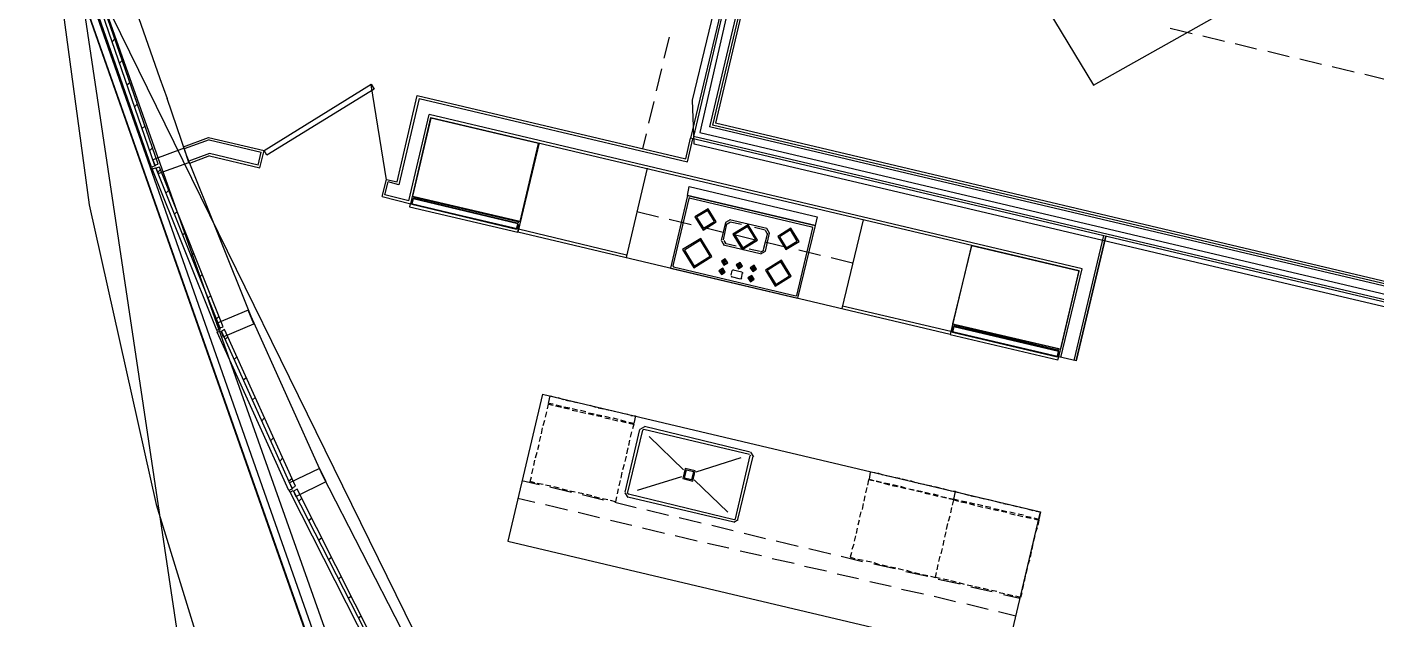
# Model space of a CAD drawing. Header units: feet. Extents: x -84 to 198, y -22 to 181.
# Drawn here: x 13.6 to 44.01, y 44.54 to 57.9 of the extents above; entities that cross this region are included whole.
import ezdxf

# ---------------------------------------------------------------- set-up
doc = ezdxf.new("R2010")
doc.units = ezdxf.units.FT
for name, color, linetype in [('A-AREA-COMUN', 252, 'CONTINUOUS'), ('A-AREA-UNIDAD', 30, 'CONTINUOUS'), ('A-LINEA', 7, 'CONTINUOUS')]:
    doc.layers.add(name, color=color, linetype=linetype)

msp = doc.modelspace()

# ---------------------------------------------------------------- linework, layer by layer
at = {"layer": 'A-AREA-COMUN'}
msp.add_lwpolyline([(29.568, 59.0044), (28.768, 55.52), (55.872, 49.12)], dxfattribs=at)
at = {"layer": 'A-AREA-UNIDAD'}
msp.add_lwpolyline([(51.072, 44.2844), (49.808, 46.24), (49.808, 47.52), (50.352, 50.1333), (28.64, 55.2533), (28.608, 56.2489), (29.248, 58.9333), (15.552, 62.1689), (14.72, 62.2044), (14.368, 65.8489), (13.92, 65.92), (14.208, 62.3289), (13.872, 62.2933), (15.008, 53.8844), (16.512, 47.1289), (18.56, 40.48)], dxfattribs=at)
at = {"layer": 'A-LINEA'}
for p, q in [((13.6226, 66.7667), (20.0557, 23.7249)), ((13.6029, 62.1415), (28.2487, 20.4037)), ((13.6029, 62.1415), (28.3061, 20.3172)), ((13.6029, 62.1415), (28.2487, 20.4037)), ((13.7756, 62.1571), (28.3932, 20.4994)), ((14.1463, 61.7674), (28.6711, 20.6835)), ((30.3467, 61.3644), (28.9867, 55.6444)), ((30.4, 61.3511), (29.0533, 55.6844)), ((30.4133, 61.2044), (29.12, 55.7244)), ((14.7188, 59.7712), (27.0084, 34.7254)), ((29.4667, 59.1778), (28.56, 55.3911)), ((29.5067, 59.1644), (28.6267, 55.4311)), ((15.8533, 58.8711), (16.6, 56.7378)), ((16.4133, 54.7378), (15.12, 58.4311)), ((39.3733, 57.8711), (39.8667, 57.7511)), ((15.52, 57.5644), (15.5867, 57.6311)), ((28.08, 57.6711), (27.96, 57.1911)), ((40.1067, 57.6978), (40.6, 57.5778)), ((40.84, 57.5244), (41.32, 57.4044)), ((41.5733, 57.3511), (42.0533, 57.2311)), ((42.2933, 57.1778), (42.7867, 57.0578)), ((15.68, 57.0711), (15.7467, 57.1378)), ((27.9067, 56.9511), (27.7867, 56.4578)), ((43.0267, 57.0044), (43.52, 56.8844)), ((15.8533, 56.5911), (15.92, 56.6444)), ((16.6, 56.7378), (16.76, 56.2844)), ((21.7106, 54.4522), (21.3642, 56.5929)), ((43.76, 56.8311), (44.24, 56.7111)), ((17.2, 55.0044), (16.76, 56.2844)), ((21.9467, 54.4044), (22.4, 56.3511)), ((22.44, 56.2844), (21.9867, 54.3378)), ((22.4, 56.3511), (28.4533, 54.9244)), ((22.44, 56.2844), (28.4933, 54.8578)), ((16.0267, 56.0978), (16.0933, 56.1644)), ((27.7333, 56.2178), (27.6133, 55.7244)), ((16.2, 55.6044), (16.2667, 55.6711)), ((22.2133, 53.9778), (22.6667, 55.9244)), ((22.2533, 53.9111), (22.7067, 55.8578)), ((22.2533, 53.9111), (22.7067, 55.8578)), ((37.3867, 52.4444), (22.6667, 55.9244)), ((22.7067, 55.8578), (37.32, 52.4044)), ((56.4267, 49.2178), (29.0533, 55.6844)), ((56.4933, 49.2444), (29.12, 55.7244)), ((17.1333, 55.1911), (17.6933, 55.4044)), ((17.7067, 55.3511), (17.1467, 55.1511)), ((17.6933, 55.4044), (18.9467, 55.1111)), ((17.7067, 55.3511), (18.88, 55.0711)), ((27.56, 55.4844), (27.48, 55.1511)), ((28.4533, 54.9244), (28.56, 55.3911)), ((28.4933, 54.8578), (28.6133, 55.3778)), ((55.9467, 48.9111), (28.56, 55.3911)), ((56, 48.9511), (28.6267, 55.4311)), ((56.3733, 49.1778), (28.9867, 55.6444)), ((16.3733, 55.1111), (16.44, 55.1778)), ((17.72, 55.0444), (17.2533, 54.8711)), ((18.8133, 54.7778), (17.72, 55.0444)), ((18.8133, 54.7778), (18.88, 55.0711)), ((18.8533, 54.7244), (18.9467, 55.1111)), ((25.1467, 55.2844), (24.6667, 53.2711)), ((18.6533, 51.3644), (17.2, 55.0044)), ((17.72, 54.9911), (18.8533, 54.7244)), ((17.88, 51.0578), (16.4267, 54.6978)), ((16.5467, 54.6178), (16.6133, 54.6844)), ((21.6133, 54.0711), (21.7067, 54.4578)), ((21.7067, 54.4578), (21.9467, 54.4044)), ((27.5867, 54.7111), (27.1067, 52.6978)), ((16.7333, 54.1511), (16.8, 54.2178)), ((21.6667, 54.1111), (21.7467, 54.4044)), ((21.9867, 54.3378), (21.7467, 54.4044)), ((21.6133, 54.0711), (22.2533, 53.9111)), ((22.2133, 53.9778), (21.6667, 54.1111)), ((24.6533, 53.4711), (22.32, 54.0311)), ((24.6533, 53.4711), (22.32, 54.0311)), ((22.3333, 54.0578), (24.6667, 53.5111)), ((22.3333, 54.0578), (24.6667, 53.5111)), ((28.4933, 54.0978), (28.1067, 52.4578)), ((28.52, 54.0311), (28.16, 52.5111)), ((28.4933, 54.0978), (31.3733, 53.4178)), ((28.5446, 54.0439), (28.5205, 54.029)), ((28.5333, 54.0444), (31.2933, 53.3911)), ((16.92, 53.6711), (16.9867, 53.7378)), ((27.3467, 53.7378), (27.84, 53.6178)), ((28.08, 53.5644), (28.5733, 53.4444)), ((29.4533, 53.5488), (29.349, 53.4844)), ((30.28, 53.3511), (29.44, 53.5511)), ((32.4533, 53.5511), (31.9733, 51.5511)), ((17.1067, 53.2044), (17.1733, 53.2711)), ((27.12, 52.7511), (24.68, 53.3378)), ((28.8133, 53.3911), (29.2933, 53.2711)), ((29.3467, 53.4844), (29.2533, 53.0844)), ((29.3733, 53.4578), (29.2933, 53.0978)), ((29.4605, 53.4962), (29.3883, 53.4516)), ((29.7067, 53.4444), (29.4533, 53.4978)), ((30.24, 53.3111), (30, 53.3778)), ((30.2933, 53.2444), (30.2, 52.8711)), ((30.3333, 53.2444), (30.24, 52.8444)), ((30.2917, 53.2373), (30.2471, 53.3095)), ((30.3443, 53.2445), (30.28, 53.3488)), ((31.3067, 53.3644), (30.9467, 51.8444)), ((31.3733, 53.4178), (30.9733, 51.7778)), ((31.3195, 53.3665), (31.3046, 53.3906)), ((29.2557, 53.0711), (29.32, 52.9668)), ((30.1333, 52.7778), (29.3067, 52.9778)), ((29.3083, 53.0783), (29.3529, 53.0061)), ((29.5867, 52.9511), (29.3333, 53.0178)), ((29.5467, 53.2178), (30.0267, 53.0978)), ((30.2667, 53.0444), (30.76, 52.9244)), ((37.8667, 53.1911), (37.2, 50.3778)), ((17.3067, 52.7244), (17.36, 52.7911)), ((29.32, 52.6311), (29.3067, 52.5644)), ((30.1333, 52.8311), (29.88, 52.8844)), ((30.1395, 52.8194), (30.2117, 52.864)), ((30.1467, 52.7801), (30.251, 52.8445)), ((31, 52.8711), (31.4933, 52.7511)), ((31.7333, 52.6978), (32.2133, 52.5778)), ((17.4933, 52.2578), (17.56, 52.3244)), ((28.1067, 52.4578), (30.9733, 51.7778)), ((28.1605, 52.509), (28.1754, 52.485)), ((28.1733, 52.4844), (30.9333, 51.8311)), ((29.2667, 52.4178), (29.2533, 52.3378)), ((29.4933, 52.4044), (29.4667, 52.2978)), ((29.5313, 52.4172), (29.5072, 52.4024)), ((29.52, 52.4178), (29.72, 52.3778)), ((29.6533, 52.5511), (29.6267, 52.4844)), ((29.6667, 52.5511), (29.6533, 52.4711)), ((29.6533, 52.5511), (29.6533, 52.5511)), ((29.7067, 52.2311), (29.7333, 52.3511)), ((29.7461, 52.3398), (29.7313, 52.3639)), ((29.9733, 52.4711), (29.9467, 52.4044)), ((29.9867, 52.4711), (29.9733, 52.4044)), ((29.9733, 52.4711), (29.9733, 52.4711)), ((36.8667, 50.4578), (37.32, 52.4044)), ((36.9067, 50.4444), (37.3867, 52.4444)), ((29.48, 52.2711), (29.68, 52.2178)), ((29.4805, 52.2824), (29.4954, 52.2583)), ((29.6954, 52.2183), (29.7195, 52.2332)), ((29.92, 52.2578), (29.9067, 52.1911)), ((29.9333, 52.2578), (29.92, 52.1778)), ((29.9333, 52.2578), (29.9333, 52.2578)), ((17.68, 51.7778), (17.7467, 51.8444)), ((30.9354, 51.8316), (30.9595, 51.8465)), ((34.4267, 51.0311), (31.9867, 51.6044)), ((17.8667, 51.3111), (17.9333, 51.3778)), ((20.2667, 47.7911), (18.6533, 51.3644)), ((36.84, 50.5911), (34.5067, 51.1511)), ((36.84, 50.5911), (34.5067, 51.1511)), ((34.52, 51.1778), (36.84, 50.6178)), ((34.52, 51.1778), (36.84, 50.6178)), ((19.5067, 47.4444), (17.8933, 51.0178)), ((18.0667, 50.8444), (18.1333, 50.9111)), ((18.2667, 50.3911), (18.3333, 50.4578)), ((37.2533, 50.3644), (36.8667, 50.4578)), ((18.48, 49.9378), (18.5467, 49.9911)), ((25.2267, 49.6178), (36.4533, 46.9644)), ((18.68, 49.4844), (18.7467, 49.5378)), ((25.52, 49.3511), (25.6533, 49.3244)), ((25.6533, 49.3378), (25.5333, 49.3644)), ((25.5733, 49.5378), (25.6933, 49.4978)), ((25.84, 49.2978), (25.7067, 49.3244)), ((25.7067, 49.3111), (25.8267, 49.2844)), ((25.7467, 49.4844), (25.8667, 49.4578)), ((26.0133, 49.2578), (25.8933, 49.2844)), ((25.9333, 49.4444), (26.0533, 49.4178)), ((26.12, 49.4044), (26.24, 49.3778)), ((26.2933, 49.3644), (26.4267, 49.3244)), ((26.48, 49.3111), (26.6, 49.2844)), ((26.6667, 49.2711), (26.7867, 49.2444)), ((18.8933, 49.0178), (18.96, 49.0844)), ((25.24, 48.9111), (25.28, 49.0311)), ((25.2933, 49.0978), (25.32, 49.2178)), ((25.8933, 49.2578), (26.0133, 49.2311)), ((26.0667, 49.2178), (26.2, 49.1911)), ((26.2, 49.2178), (26.08, 49.2444)), ((26.2533, 49.1778), (26.3733, 49.1511)), ((26.3867, 49.1644), (26.2667, 49.1911)), ((26.56, 49.1244), (26.44, 49.1511)), ((26.44, 49.1378), (26.56, 49.1111)), ((26.7467, 49.0844), (26.6267, 49.1111)), ((26.6267, 49.0844), (26.7467, 49.0578)), ((26.8, 49.0444), (26.92, 49.0178)), ((26.9333, 49.0444), (26.8133, 49.0711)), ((26.84, 49.2311), (26.9733, 49.2044)), ((27.1067, 48.9911), (26.9867, 49.0311)), ((26.9867, 49.0044), (27.1067, 48.9778)), ((27.0267, 49.1911), (27.1467, 49.1644)), ((27.28, 48.9511), (27.1733, 48.9778)), ((25.16, 48.5511), (25.1867, 48.6711)), ((25.2, 48.7244), (25.2267, 48.8578)), ((27.4133, 48.8178), (27.08, 47.4044)), ((27.48, 48.8044), (27.1333, 47.3778)), ((27.2267, 48.7644), (27.2, 48.6444)), ((27.52, 48.8821), (27.4157, 48.8177)), ((27.5046, 48.8172), (27.4805, 48.8024)), ((29.8933, 48.2578), (27.5067, 48.8178)), ((29.9067, 48.3111), (27.52, 48.8844)), ((28.4, 47.9111), (27.6267, 48.6578)), ((19.0933, 48.5644), (19.16, 48.6311)), ((25.12, 48.3644), (25.1467, 48.4844)), ((27.1467, 48.4044), (27.12, 48.2711)), ((27.1867, 48.5778), (27.16, 48.4578)), ((19.3067, 48.1111), (19.3733, 48.1778)), ((25.0267, 48.0044), (25.0533, 48.1244)), ((25.0667, 48.1778), (25.1067, 48.3111)), ((27.1067, 48.2178), (27.08, 48.0978)), ((29.6933, 48.1778), (28.68, 47.8578)), ((29.5733, 46.8044), (29.9067, 48.2311)), ((29.6267, 46.7911), (29.9733, 48.2178)), ((29.9195, 48.2198), (29.9046, 48.2439)), ((29.9843, 48.2045), (29.92, 48.3088)), ((22.0533, 44.2978), (20.2667, 47.7911)), ((24.9867, 47.8178), (25.0133, 47.9378)), ((27.0133, 47.8578), (26.9867, 47.7244)), ((27.0667, 48.0311), (27.0267, 47.9111)), ((28.36, 47.7511), (27.36, 47.4444)), ((32.9067, 47.7911), (32.7867, 47.8311)), ((33.0933, 47.7511), (32.9733, 47.7778)), ((19.5067, 47.6578), (19.5733, 47.7111)), ((24.76, 47.6711), (25.1467, 47.5778)), ((25.24, 47.5778), (25.1067, 47.6044)), ((25.4133, 47.5378), (25.2933, 47.5644)), ((25.3867, 47.5244), (25.88, 47.4044)), ((25.6, 47.4978), (25.48, 47.5244)), ((25.7867, 47.4444), (25.6667, 47.4711)), ((26.9333, 47.4844), (26.9067, 47.3644)), ((26.9733, 47.6711), (26.9467, 47.5511)), ((29.4, 46.9511), (28.64, 47.6844)), ((32.5333, 47.5111), (32.5067, 47.3911)), ((32.5867, 47.6978), (32.6933, 47.6711)), ((32.7467, 47.6578), (32.8667, 47.6311)), ((32.8667, 47.6178), (32.7467, 47.6444)), ((33.0533, 47.5644), (32.92, 47.6044)), ((32.9333, 47.6178), (33.0533, 47.5911)), ((33.2267, 47.5244), (33.1067, 47.5511)), ((33.12, 47.5778), (33.24, 47.5511)), ((33.28, 47.7111), (33.1467, 47.7378)), ((33.2933, 47.5378), (33.4133, 47.4978)), ((33.4133, 47.4844), (33.2933, 47.5111)), ((33.4533, 47.6711), (33.3333, 47.6978)), ((33.48, 47.4844), (33.6, 47.4578)), ((33.6, 47.4444), (33.48, 47.4711)), ((33.64, 47.6178), (33.52, 47.6578)), ((33.6667, 47.4444), (33.7867, 47.4178)), ((33.8267, 47.5778), (33.6933, 47.6044)), ((34, 47.5378), (33.88, 47.5644)), ((34.1867, 47.4978), (34.0667, 47.5244)), ((34.3733, 47.4444), (34.2533, 47.4844)), ((21.3067, 43.9111), (19.5333, 47.4044)), ((19.7333, 47.2044), (19.7867, 47.2578)), ((24.6667, 47.2711), (25.0533, 47.1778)), ((25.96, 47.4044), (25.84, 47.4311)), ((26.1467, 47.3644), (26.0267, 47.3911)), ((26.12, 47.3511), (26.6, 47.2311)), ((26.3333, 47.3244), (26.2133, 47.3511)), ((26.5067, 47.2711), (26.3867, 47.2978)), ((26.6933, 47.2311), (26.5733, 47.2578)), ((26.8667, 47.1911), (26.76, 47.2178)), ((26.8533, 47.1778), (27.3333, 47.0578)), ((26.8933, 47.2978), (26.8667, 47.1911)), ((27.0823, 47.3911), (27.1467, 47.2868)), ((27.1467, 47.2978), (29.5333, 46.7378)), ((27.1472, 47.3757), (27.1621, 47.3516)), ((27.16, 47.3644), (29.5467, 46.7911)), ((32.4533, 47.1511), (32.4267, 47.0178)), ((32.4933, 47.3244), (32.4667, 47.2044)), ((33.7733, 47.4044), (33.6533, 47.4311)), ((33.84, 47.4044), (33.96, 47.3778)), ((33.96, 47.3511), (33.84, 47.3778)), ((34.0267, 47.3644), (34.1467, 47.3378)), ((34.1467, 47.3111), (34.0267, 47.3378)), ((34.32, 47.2711), (34.2, 47.2978)), ((34.2133, 47.3111), (34.3333, 47.2844)), ((34.6533, 47.1911), (34.7867, 47.1644)), ((34.7867, 47.1778), (34.6667, 47.2044)), ((34.7067, 47.3778), (34.8267, 47.3378)), ((34.84, 47.1511), (34.96, 47.1111)), ((34.9733, 47.1378), (34.8533, 47.1644)), ((34.88, 47.3244), (35.0133, 47.2978)), ((35.0667, 47.2844), (35.1867, 47.2578)), ((35.2533, 47.2444), (35.3733, 47.2178)), ((35.4267, 47.2044), (35.56, 47.1644)), ((35.6133, 47.1511), (35.7333, 47.1244)), ((25.2933, 47.1244), (25.7867, 47.0044)), ((26.0267, 46.9511), (26.5067, 46.8311)), ((27.5733, 47.0044), (28.0667, 46.8844)), ((32.4, 46.9644), (32.3733, 46.8444)), ((34.3733, 46.7511), (34.4133, 46.8711)), ((34.3733, 46.7511), (34.4133, 46.8711)), ((34.4267, 46.9378), (34.4533, 47.0578)), ((34.4267, 46.9378), (34.4533, 47.0578)), ((35.1467, 47.0978), (35.0267, 47.1244)), ((35.0267, 47.0978), (35.1467, 47.0711)), ((35.3333, 47.0578), (35.2133, 47.0844)), ((35.2133, 47.0578), (35.3333, 47.0311)), ((35.3867, 47.0178), (35.5067, 46.9911)), ((35.52, 47.0044), (35.4, 47.0311)), ((35.6933, 46.9644), (35.5733, 46.9911)), ((35.5733, 46.9778), (35.6933, 46.9511)), ((35.88, 46.9244), (35.76, 46.9511)), ((35.76, 46.9244), (35.88, 46.8978)), ((35.8, 47.1111), (35.92, 47.0844)), ((35.9333, 46.8844), (36.0533, 46.8578)), ((36.0667, 46.8844), (35.9467, 46.9111)), ((35.9867, 47.0711), (36.1067, 47.0444)), ((36.24, 46.8311), (36.12, 46.8578)), ((36.12, 46.8444), (36.24, 46.8178)), ((36.16, 47.0311), (36.28, 46.9911)), ((19.9467, 46.7644), (20.0133, 46.8178)), ((26.76, 46.7778), (27.24, 46.6578)), ((27.48, 46.6044), (27.9733, 46.4844)), ((28.3067, 46.8311), (28.8, 46.7111)), ((29.04, 46.6578), (29.52, 46.5378)), ((29.5334, 46.7268), (29.6377, 46.7912)), ((29.5487, 46.7916), (29.5728, 46.8065)), ((32.32, 46.5911), (32.2933, 46.4711)), ((32.36, 46.7778), (32.3333, 46.6578)), ((34.3333, 46.5644), (34.36, 46.6978)), ((34.3333, 46.5644), (34.36, 46.6978)), ((36.4133, 46.7911), (36.3067, 46.8178)), ((36.3733, 46.6044), (36.3333, 46.4844)), ((20.1733, 46.3244), (20.24, 46.3778)), ((28.2133, 46.4311), (28.7067, 46.3111)), ((28.9467, 46.2578), (29.4267, 46.1511)), ((29.7733, 46.4844), (30.2533, 46.3644)), ((30.4933, 46.3111), (30.9867, 46.1911)), ((32.24, 46.2311), (32.2, 46.1111)), ((32.28, 46.4178), (32.2533, 46.2978)), ((34.2533, 46.2044), (34.28, 46.3244)), ((34.2533, 46.2044), (34.28, 46.3244)), ((34.2933, 46.3911), (34.32, 46.5111)), ((34.2933, 46.3911), (34.32, 46.5111)), ((36.28, 46.2444), (36.2533, 46.1111)), ((36.32, 46.4178), (36.2933, 46.2978)), ((20.4, 45.8844), (20.4667, 45.9378)), ((29.68, 46.0844), (30.16, 45.9778)), ((31.2267, 46.1378), (31.72, 46.0178)), ((31.96, 45.9644), (32.44, 45.8444)), ((32.1867, 46.0444), (32.16, 45.9378)), ((32.16, 45.9378), (32.2667, 45.9111)), ((34.16, 45.8444), (34.1867, 45.9644)), ((34.16, 45.8444), (34.1867, 45.9644)), ((34.2133, 46.0178), (34.24, 46.1378)), ((34.2133, 46.0178), (34.24, 46.1378)), ((36.24, 46.0578), (36.2133, 45.9378)), ((30.4, 45.9111), (30.8933, 45.8044)), ((31.1333, 45.7378), (31.6267, 45.6311)), ((32.3333, 45.8978), (32.4533, 45.8711)), ((32.52, 45.8578), (32.64, 45.8311)), ((32.6933, 45.8178), (32.8133, 45.7778)), ((32.6933, 45.7911), (33.1733, 45.6844)), ((32.88, 45.7644), (33, 45.7378)), ((33.0667, 45.7244), (33.1867, 45.6978)), ((33.24, 45.6844), (33.36, 45.6578)), ((33.4133, 45.6178), (33.9067, 45.5111)), ((33.4267, 45.6444), (33.5467, 45.6044)), ((34.12, 45.6578), (34.1467, 45.7778)), ((34.12, 45.6578), (34.1467, 45.7778)), ((36.1467, 45.6844), (36.12, 45.5644)), ((36.2, 45.8711), (36.16, 45.7511)), ((20.6267, 45.4444), (20.68, 45.4978)), ((31.8667, 45.5644), (32.3467, 45.4578)), ((32.6, 45.3911), (33.08, 45.2844)), ((33.6133, 45.5911), (33.7333, 45.5644)), ((33.7867, 45.5511), (33.9067, 45.5244)), ((34.1467, 45.4444), (34.64, 45.3378)), ((34.3733, 45.4178), (34.2533, 45.4444)), ((34.5467, 45.3778), (34.4267, 45.4044)), ((34.7333, 45.3244), (34.6133, 45.3644)), ((36.0667, 45.3244), (36.04, 45.2044)), ((36.1067, 45.5111), (36.08, 45.3911)), ((20.84, 45.0044), (20.9067, 45.0578)), ((33.32, 45.2178), (33.8133, 45.1111)), ((34.0533, 45.0578), (34.5333, 44.9378)), ((34.92, 45.2844), (34.8, 45.3111)), ((34.88, 45.2711), (35.36, 45.1644)), ((35.0933, 45.2444), (34.9733, 45.2711)), ((35.28, 45.2044), (35.16, 45.2311)), ((35.4667, 45.1644), (35.3467, 45.1911)), ((35.64, 45.1111), (35.52, 45.1378)), ((35.6133, 45.0978), (35.9867, 45.0178)), ((35.8267, 45.0711), (35.7067, 45.0978)), ((36, 45.0311), (35.8933, 45.0578)), ((36.0267, 45.1378), (36, 45.0311)), ((34.7867, 44.8844), (35.2667, 44.7644)), ((35.5067, 44.7111), (35.8933, 44.6178)), ((21.0667, 44.5644), (21.1333, 44.6178))]:
    msp.add_line(p, q, dxfattribs=at)
for points in [[(35.4808, 60.1669), (37.6436, 56.5825), (41.2955, 58.6479)], [(16.56, 54.8044), (15.2933, 58.4711), (15.2133, 58.4444), (16.48, 54.7778), (16.56, 54.8044)], [(18.9467, 55.1111), (21.36, 56.6044), (21.4267, 56.4978), (19.0133, 55.0044), (18.9467, 55.1111)], [(22.2933, 54.0844), (24.72, 53.5111), (25.1333, 55.2711), (22.7067, 55.8444), (22.2933, 54.0844)], [(16.44, 54.8978), (16.4933, 54.7644), (16.4133, 54.7378), (16.4267, 54.6978), (16.5067, 54.7244), (16.56, 54.5911), (17.2533, 54.8444), (17.1467, 55.1644), (16.44, 54.8978)], [(17.72, 54.9911), (17.2667, 54.8178), (17.1333, 55.1911)], [(18.0267, 51.1378), (16.5867, 54.7378), (16.5067, 54.7111), (17.9467, 51.1111), (18.0267, 51.1378)], [(28.5333, 54.2978), (31.4133, 53.6178), (31.3733, 53.4178), (28.4933, 54.0978), (28.5333, 54.2978)], [(24.6667, 53.2711), (24.68, 53.3378), (22.24, 53.9111), (22.2267, 53.8444), (24.6667, 53.2711)], [(24.6667, 53.2711), (24.68, 53.3378), (22.24, 53.9111), (22.2267, 53.8444), (24.6667, 53.2711)], [(22.2667, 53.9111), (22.28, 53.9911), (22.3067, 53.9911), (22.3067, 54.0178), (22.32, 54.0311), (22.32, 54.0444), (22.3333, 54.0578), (22.3333, 54.0711), (24.68, 53.5244), (24.68, 53.5111), (24.6667, 53.5111), (24.68, 53.4844), (24.6533, 53.4711), (24.6667, 53.4578), (24.6667, 53.4444), (24.68, 53.4178), (24.6533, 53.3378), (22.2667, 53.9111)], [(22.2667, 53.9111), (22.28, 53.9911), (22.3067, 53.9911), (22.3067, 54.0178), (22.32, 54.0311), (22.32, 54.0444), (22.3333, 54.0578), (22.3333, 54.0711), (24.68, 53.5244), (24.68, 53.5111), (24.6667, 53.5111), (24.68, 53.4844), (24.6533, 53.4711), (24.6667, 53.4578), (24.6667, 53.4444), (24.68, 53.4178), (24.6533, 53.3378), (22.2667, 53.9111)], [(24.64, 53.3378), (24.6667, 53.4578), (22.3067, 54.0178), (22.28, 53.8978), (24.64, 53.3378)], [(24.64, 53.3378), (24.6667, 53.4578), (22.3067, 54.0178), (22.28, 53.8978), (24.64, 53.3378)], [(28.66, 53.6146), (28.8432, 53.3177), (29.14, 53.501), (28.9568, 53.7978), (28.66, 53.6146)], [(28.6989, 53.6054), (28.8524, 53.3567), (29.1011, 53.5102), (28.9476, 53.7589), (28.6989, 53.6054)], [(34.8933, 52.9778), (34.4133, 50.9644), (24.6667, 53.2711)], [(29.5144, 53.2238), (29.7273, 52.8788), (30.0723, 53.0918), (29.8593, 53.4367), (29.5144, 53.2238)], [(29.5533, 53.2146), (29.7365, 52.9177), (30.0334, 53.101), (29.8501, 53.3978), (29.5533, 53.2146)], [(30.5266, 53.1746), (30.7099, 52.8777), (31.0067, 53.061), (30.8235, 53.3578), (30.5266, 53.1746)], [(30.5656, 53.1654), (30.7191, 52.9167), (30.9678, 53.0702), (30.8142, 53.3189), (30.5656, 53.1654)], [(28.3825, 52.8761), (28.6351, 52.4669), (29.0442, 52.7195), (28.7916, 53.1286), (28.3825, 52.8761)], [(28.4214, 52.8668), (28.6443, 52.5058), (29.0053, 52.7287), (28.7824, 53.0897), (28.4214, 52.8668)], [(34.4667, 51.2044), (36.9067, 50.6311), (37.32, 52.3911), (34.8933, 52.9644), (34.4667, 51.2044)], [(37.92, 53.1778), (37.2533, 50.3644), (37.92, 53.1778)], [(29.2553, 52.6147), (29.3098, 52.5264), (29.398, 52.5809), (29.3435, 52.6691), (29.2553, 52.6147)], [(29.2813, 52.6085), (29.3159, 52.5524), (29.3721, 52.587), (29.3374, 52.6432), (29.2813, 52.6085)], [(29.32, 52.5511), (29.3333, 52.6311), (29.3333, 52.6311)], [(30.2481, 52.4135), (30.4709, 52.0525), (30.8319, 52.2754), (30.6091, 52.6364), (30.2481, 52.4135)], [(29.202, 52.4013), (29.2565, 52.3131), (29.3447, 52.3676), (29.2902, 52.4558), (29.202, 52.4013)], [(29.2279, 52.3952), (29.2626, 52.339), (29.3187, 52.3737), (29.2841, 52.4299), (29.2279, 52.3952)], [(29.28, 52.4044), (29.28, 52.4044), (29.2667, 52.3378)], [(29.5886, 52.5347), (29.6431, 52.4464), (29.7314, 52.5009), (29.6769, 52.5891), (29.5886, 52.5347)], [(29.6146, 52.5285), (29.6493, 52.4724), (29.7054, 52.507), (29.6707, 52.5632), (29.6146, 52.5285)], [(29.9086, 52.468), (29.9631, 52.3797), (30.0514, 52.4342), (29.9969, 52.5225), (29.9086, 52.468)], [(29.9346, 52.4619), (29.9693, 52.4057), (30.0254, 52.4404), (29.9907, 52.4965), (29.9346, 52.4619)], [(30.287, 52.4043), (30.4801, 52.0914), (30.793, 52.2846), (30.5999, 52.5975), (30.287, 52.4043)], [(29.8553, 52.2413), (29.9098, 52.1531), (29.998, 52.2076), (29.9435, 52.2958), (29.8553, 52.2413)], [(29.8813, 52.2352), (29.9159, 52.179), (29.9721, 52.2137), (29.9374, 52.2699), (29.8813, 52.2352)], [(17.8933, 51.2178), (17.96, 51.0844), (17.88, 51.0578), (17.8933, 51.0178), (17.9733, 51.0444), (18.0267, 50.9111), (18.72, 51.2044), (18.5867, 51.5111), (17.8933, 51.2178)], [(34.4533, 51.0178), (34.4667, 51.0978), (34.48, 51.1111), (34.4933, 51.1378), (34.5067, 51.1511), (34.5067, 51.1644), (34.52, 51.1778), (34.5067, 51.1911), (36.8667, 50.6444), (36.8667, 50.6311), (36.84, 50.6178), (36.8533, 50.6044), (36.84, 50.5911), (36.8533, 50.5778), (36.8533, 50.5511), (36.8667, 50.5378), (36.84, 50.4578), (34.4533, 51.0178)], [(34.4533, 51.0178), (34.4667, 51.0978), (34.48, 51.1111), (34.4933, 51.1378), (34.5067, 51.1511), (34.5067, 51.1644), (34.52, 51.1778), (34.5067, 51.1911), (36.8667, 50.6444), (36.8667, 50.6311), (36.84, 50.6178), (36.8533, 50.6044), (36.84, 50.5911), (36.8533, 50.5778), (36.8533, 50.5511), (36.8667, 50.5378), (36.84, 50.4578), (34.4533, 51.0178)], [(36.8267, 50.4578), (36.8533, 50.5778), (34.4933, 51.1378), (34.4667, 51.0178), (36.8267, 50.4578)], [(36.8267, 50.4578), (36.8533, 50.5778), (34.4933, 51.1378), (34.4667, 51.0178), (36.8267, 50.4578)], [(19.6533, 47.5378), (18.0533, 51.0711), (17.9867, 51.0311), (19.5733, 47.4978), (19.6533, 47.5378)], [(36.84, 50.3911), (36.8667, 50.4578), (34.4267, 51.0311), (34.4133, 50.9644), (36.84, 50.3911)], [(36.84, 50.3911), (36.8667, 50.4578), (34.4267, 51.0311), (34.4133, 50.9644), (36.84, 50.3911)], [(25.2267, 49.6178), (24.44, 46.2978), (35.6667, 43.6444), (36.4533, 46.9644)], [(25.4667, 49.3911), (25.36, 49.4044), (25.4, 49.5778), (25.5067, 49.5511)], [(25.3333, 49.2844), (25.36, 49.3911), (25.4667, 49.3644)], [(27.1733, 48.9644), (27.28, 48.9378), (27.2533, 48.8311)], [(27.2133, 49.1378), (27.32, 49.1244), (27.28, 48.9511)], [(19.52, 47.6178), (19.5867, 47.4844), (19.5067, 47.4444), (19.5333, 47.4044), (19.6, 47.4444), (19.6667, 47.3111), (20.3467, 47.6444), (20.2, 47.9378), (19.52, 47.6178)], [(25.0533, 47.6178), (24.9467, 47.6444), (24.9733, 47.7511)], [(28.4391, 47.9396), (28.3848, 47.7102), (28.6142, 47.656), (28.6685, 47.8853), (28.4391, 47.9396)], [(28.4601, 47.9056), (28.4189, 47.7312), (28.5932, 47.69), (28.6344, 47.8643), (28.4601, 47.9056)], [(32.72, 47.8444), (32.6133, 47.8578), (32.5867, 47.6978)], [(21.44, 44.0178), (19.6933, 47.4711), (19.6133, 47.4311), (21.3733, 43.9778), (21.44, 44.0178)], [(32.68, 47.6578), (32.5733, 47.6844), (32.5467, 47.5644)], [(34.3867, 47.2711), (34.4933, 47.2444), (34.5333, 47.4178), (34.4267, 47.4311)], [(34.4667, 47.1111), (34.4933, 47.2311), (34.3867, 47.2578)], [(34.4667, 47.1111), (34.4933, 47.2311), (34.6, 47.2044)], [(34.6, 47.2178), (34.4933, 47.2444), (34.5333, 47.4178), (34.64, 47.3911)], [(36.3467, 46.9778), (36.4533, 46.9644), (36.4133, 46.7911)], [(36.3067, 46.8044), (36.4133, 46.7778), (36.3867, 46.6578)], [(33.9733, 45.5111), (34.08, 45.4844), (34.1067, 45.5911)], [(34.1867, 45.4578), (34.08, 45.4844), (34.1067, 45.5911)]]:
    msp.add_lwpolyline(points, dxfattribs=at)

doc.saveas('drawing.dxf')
